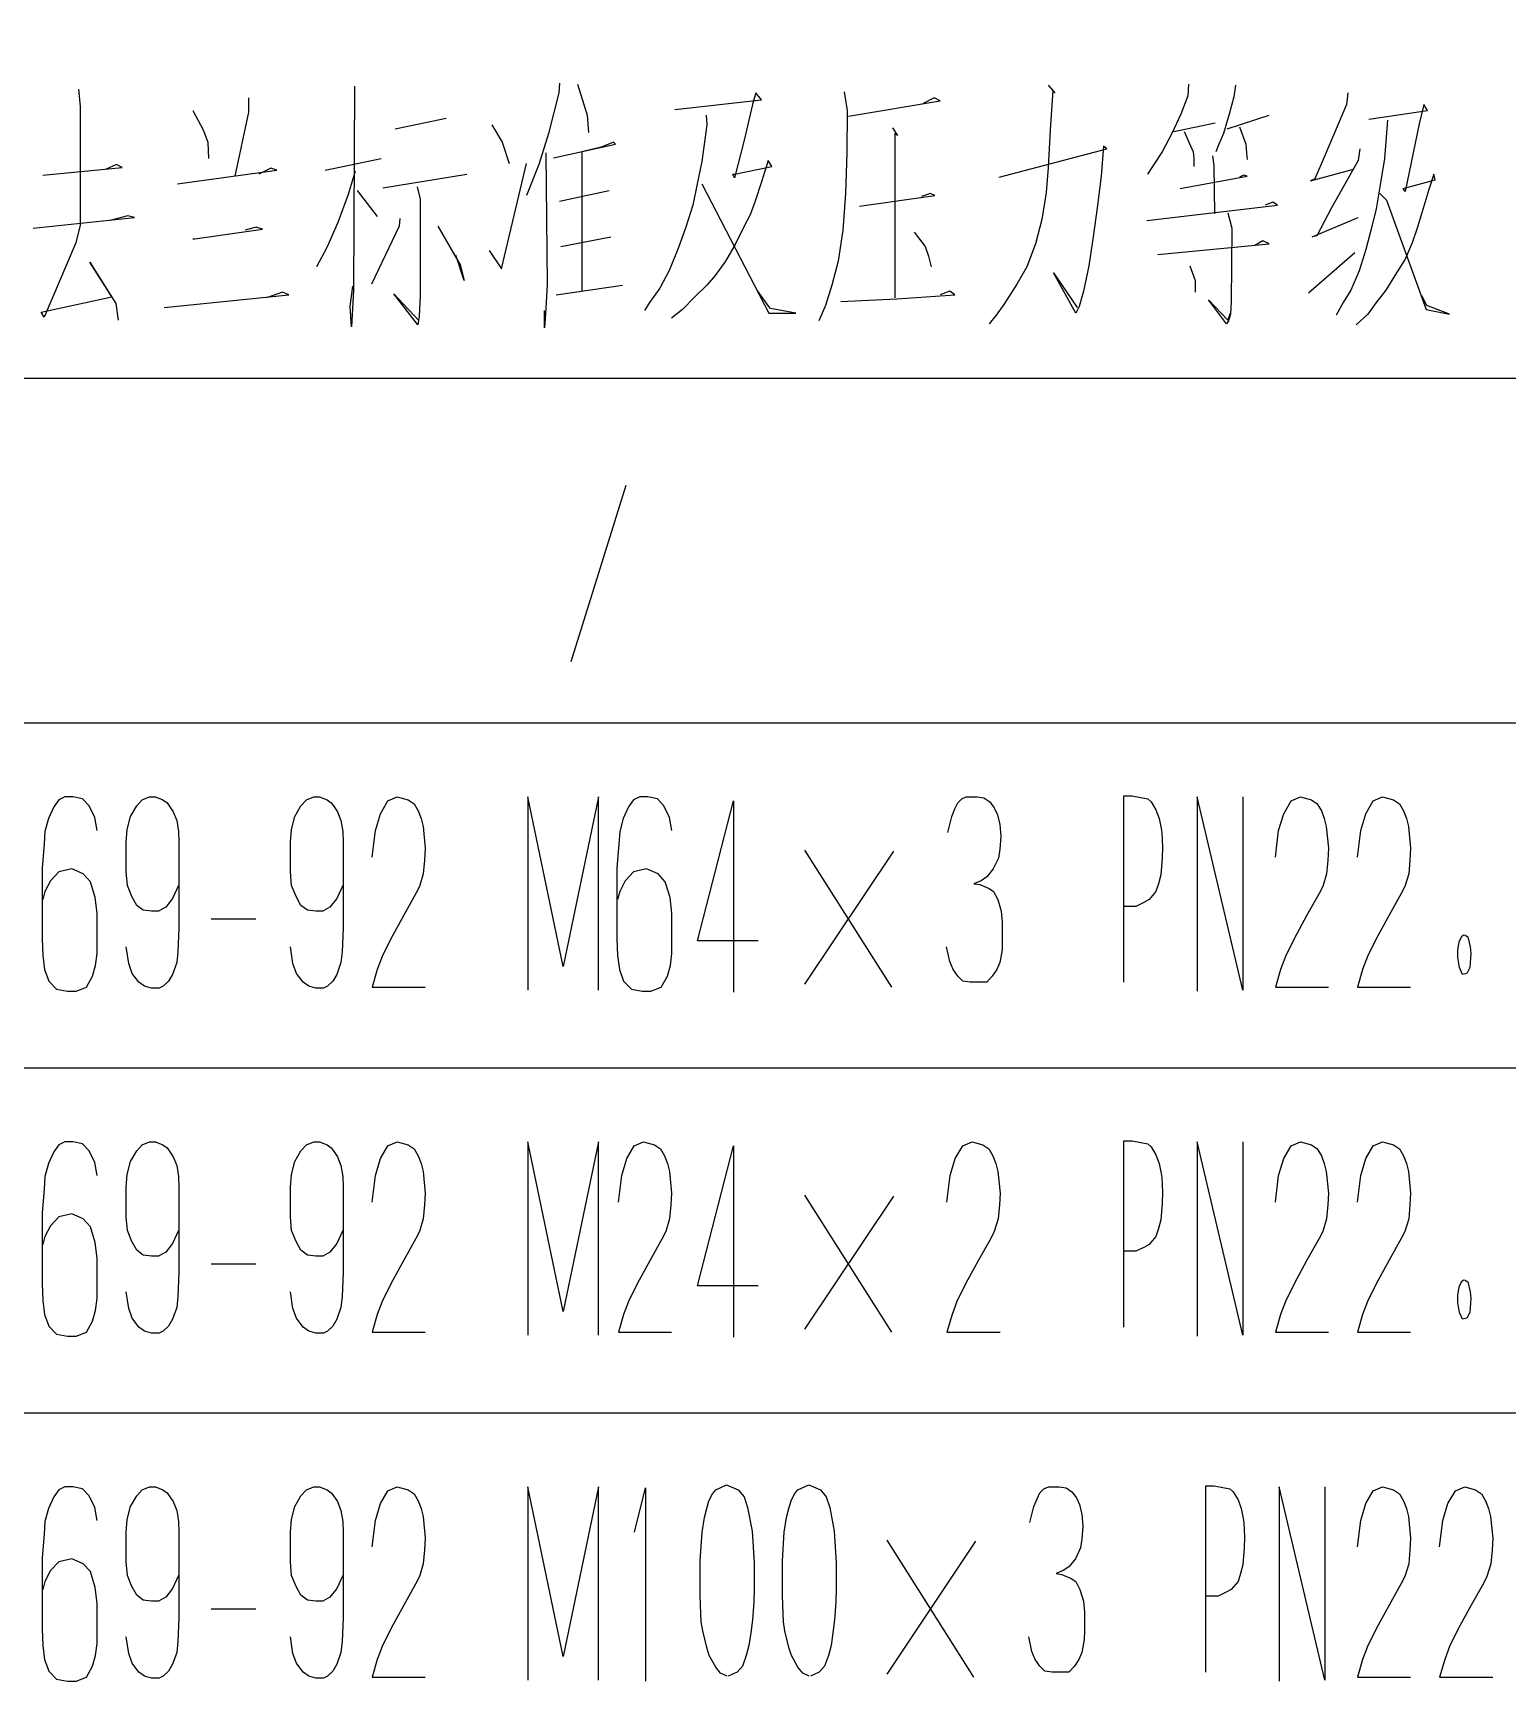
# Model space of a CAD drawing. Extents: x 0 to 8410, y 0 to 11890.
# Drawn here: x 7157.3 to 7456.5, y 7493.7 to 7828.1 of the extents above; entities that cross this region are included whole.
import ezdxf

# ---------------------------------------------------------------- set-up
doc = ezdxf.new("R2010")
doc.units = 0
doc.header["$MEASUREMENT"] = 0
doc.layers.add('6', color=7, linetype='Continuous')

msp = doc.modelspace()

# ---------------------------------------------------------------- linework, layer by layer
at = {"layer": '6'}
for p, q in [((7166.52, 7816.73), (7166.91, 7813.2)), ((7222.6, 7817.32), (7222.34, 7775.95)), ((7264.04, 7815.95), (7261.95, 7807.71)), ((7264.17, 7817.91), (7264.04, 7815.95)), ((7267.83, 7817.71), (7269.79, 7811.44)), ((7304.04, 7815.95), (7303.38, 7813.6)), ((7305.21, 7814.58), (7304.04, 7815.95)), ((7321.95, 7816.15), (7322.6, 7812.42)), ((7363.38, 7817.52), (7364.69, 7815.95)), ((7364.3, 7816.54), (7363.78, 7808.5)), ((7364.69, 7815.95), (7364.3, 7816.54)), ((7391.88, 7817.71), (7391.75, 7815.36)), ((7401.42, 7817.52), (7401.03, 7815.17)), ((7424.17, 7815.95), (7423.91, 7813.6)), ((7166.91, 7813.2), (7166.91, 7789.09)), ((7189.79, 7812.42), (7191.88, 7808.5)), ((7201.03, 7814.97), (7201.03, 7812.03)), ((7287.57, 7812.62), (7305.21, 7814.58)), ((7303.38, 7813.6), (7301.68, 7806.34)), ((7322.6, 7812.42), (7322.47, 7803.79)), ((7322.86, 7811.24), (7341.42, 7814.38)), ((7340.25, 7814.97), (7338.02, 7813.79)), ((7341.42, 7814.38), (7340.25, 7814.97)), ((7391.75, 7815.36), (7390.31, 7811.64)), ((7401.03, 7815.17), (7400.12, 7811.64)), ((7423.91, 7813.6), (7419.59, 7803.4)), ((7428.48, 7810.66), (7440.38, 7812.42)), ((7439.59, 7813.6), (7438.68, 7809.68)), ((7440.38, 7812.42), (7439.59, 7813.6)), ((7201.03, 7812.03), (7198.29, 7799.09)), ((7230.84, 7808.7), (7241.16, 7810.85)), ((7250.44, 7809.48), (7252.53, 7805.95)), ((7269.79, 7811.44), (7269.92, 7809.68)), ((7269.92, 7809.68), (7270.05, 7807.91)), ((7294.1, 7809.48), (7293.06, 7802.03)), ((7293.97, 7811.44), (7294.1, 7809.48)), ((7331.75, 7808.89), (7332.8, 7807.32)), ((7390.31, 7811.64), (7388.48, 7807.71)), ((7388.87, 7808.11), (7397.24, 7809.87)), ((7400.12, 7811.64), (7398.94, 7807.71)), ((7399.72, 7808.7), (7408.22, 7811.44)), ((7402.21, 7809.09), (7403.51, 7805.56)), ((7432.27, 7810.46), (7431.62, 7802.62)), ((7438.68, 7809.68), (7435.8, 7795.95)), ((7191.88, 7808.5), (7192.8, 7805.95)), ((7192.8, 7805.95), (7192.93, 7802.62)), ((7252.53, 7805.95), (7253.97, 7801.64)), ((7261.95, 7807.71), (7259.99, 7801.44)), ((7262.99, 7802.81), (7275.54, 7805.56)), ((7275.15, 7805.95), (7272.67, 7804.97)), ((7275.54, 7805.56), (7275.15, 7805.95)), ((7301.68, 7806.34), (7299.72, 7798.7)), ((7332.8, 7807.32), (7332.27, 7807.71)), ((7332.27, 7807.71), (7332.27, 7774.38)), ((7363.78, 7808.5), (7363.38, 7800.85)), ((7388.48, 7807.71), (7386.52, 7803.99)), ((7390.96, 7808.11), (7392.79, 7803.99)), ((7398.02, 7805.56), (7397.37, 7803.99)), ((7398.94, 7807.71), (7398.02, 7805.56)), ((7403.51, 7805.56), (7403.65, 7803.79)), ((7216.59, 7800.26), (7227.96, 7802.62)), ((7261.42, 7803.79), (7261.68, 7777.13)), ((7272.67, 7804.97), (7268.74, 7803.99)), ((7268.74, 7803.99), (7268.74, 7775.75)), ((7306.52, 7802.22), (7305.21, 7797.91)), ((7307.31, 7801.05), (7306.52, 7802.22)), ((7322.47, 7803.79), (7322.21, 7795.56)), ((7353.45, 7798.89), (7375.28, 7804.58)), ((7374.63, 7805.17), (7374.1, 7799.09)), ((7375.28, 7804.58), (7374.63, 7805.17)), ((7386.52, 7803.99), (7384.69, 7801.24)), ((7392.79, 7803.99), (7392.93, 7802.62)), ((7392.93, 7802.62), (7392.93, 7801.05)), ((7396.72, 7803.2), (7396.98, 7801.24)), ((7403.65, 7803.79), (7403.78, 7802.42)), ((7419.59, 7803.4), (7417.5, 7798.5)), ((7426.26, 7802.22), (7420.9, 7792.62)), ((7426.65, 7804.58), (7426.26, 7802.22)), ((7431.62, 7802.62), (7430.83, 7797.71)), ((7159.33, 7799.28), (7175.41, 7800.85)), ((7174.23, 7801.44), (7172.14, 7800.46)), ((7175.41, 7800.85), (7174.23, 7801.44)), ((7186.65, 7797.52), (7206.78, 7800.26)), ((7205.61, 7800.66), (7203.12, 7799.48)), ((7206.78, 7800.26), (7205.61, 7800.66)), ((7222.73, 7800.07), (7221.29, 7795.36)), ((7228.35, 7796.73), (7245.34, 7799.48)), ((7252.4, 7780.26), (7257.5, 7801.64)), ((7259.99, 7801.44), (7257.5, 7795.17)), ((7293.06, 7802.03), (7292.14, 7797.52)), ((7299.72, 7798.7), (7299.33, 7799.48)), ((7299.33, 7799.48), (7299.72, 7799.48)), ((7299.72, 7799.48), (7307.31, 7801.05)), ((7363.38, 7800.85), (7362.99, 7795.75)), ((7374.1, 7799.09), (7373.32, 7792.62)), ((7384.69, 7801.24), (7383.51, 7799.48)), ((7390.18, 7796.54), (7403.78, 7799.09)), ((7396.98, 7801.24), (7397.11, 7791.44)), ((7402.99, 7799.28), (7402.21, 7798.89)), ((7403.78, 7799.09), (7402.99, 7799.28)), ((7416.59, 7798.11), (7425.34, 7800.46)), ((7441.68, 7799.48), (7440.64, 7796.34)), ((7441.95, 7798.3), (7441.68, 7799.48)), ((7223.12, 7796.15), (7227.18, 7790.85)), ((7235.28, 7796.93), (7235.93, 7794.38)), ((7264.17, 7793.99), (7274.23, 7796.15)), ((7292.14, 7797.52), (7291.23, 7793.2)), ((7293.06, 7797.52), (7306.65, 7771.24)), ((7305.21, 7797.91), (7303.91, 7793.99)), ((7322.21, 7795.56), (7321.68, 7788.11)), ((7339.46, 7795.56), (7337.63, 7794.97)), ((7340.38, 7795.17), (7339.46, 7795.56)), ((7362.99, 7795.75), (7362.08, 7790.26)), ((7417.5, 7798.5), (7416.59, 7798.11)), ((7430.83, 7797.71), (7429.92, 7792.42)), ((7430.7, 7795.56), (7432.01, 7794.19)), ((7435.41, 7796.54), (7441.95, 7798.3)), ((7435.8, 7795.95), (7435.41, 7796.54)), ((7440.64, 7796.34), (7439.2, 7791.64)), ((7221.29, 7795.36), (7219.2, 7789.68)), ((7235.93, 7794.38), (7235.93, 7774.77)), ((7291.23, 7793.2), (7289.79, 7788.7)), ((7303.91, 7793.99), (7302.86, 7791.24)), ((7325.08, 7793.01), (7340.38, 7795.17)), ((7373.32, 7792.62), (7372.53, 7786.73)), ((7383.38, 7790.07), (7409.92, 7793.2)), ((7409, 7793.79), (7407.44, 7793.2)), ((7409.92, 7793.2), (7409, 7793.79)), ((7420.9, 7792.62), (7417.89, 7786.93)), ((7429.92, 7792.42), (7429.13, 7789.09)), ((7432.01, 7794.19), (7440.12, 7772.03)), ((7157.37, 7788.5), (7177.89, 7790.66)), ((7166.91, 7789.09), (7166, 7785.56)), ((7176.59, 7791.05), (7172.93, 7790.07)), ((7177.89, 7790.66), (7176.59, 7791.05)), ((7219.2, 7789.68), (7216.98, 7784.58)), ((7231.62, 7788.89), (7226, 7777.13)), ((7231.75, 7790.46), (7231.62, 7788.89)), ((7239.46, 7788.89), (7244.04, 7781.05)), ((7301.68, 7788.89), (7299.85, 7785.17)), ((7302.86, 7791.24), (7301.68, 7788.89)), ((7362.08, 7790.26), (7360.77, 7785.36)), ((7399.85, 7791.64), (7400.64, 7788.5)), ((7416.98, 7786.73), (7426.26, 7790.66)), ((7429.13, 7789.09), (7427.83, 7784.19)), ((7439.2, 7791.64), (7438.28, 7788.5)), ((7166, 7785.56), (7159.59, 7770.46)), ((7189.79, 7786.34), (7190.18, 7786.34)), ((7190.18, 7786.34), (7203.91, 7788.3)), ((7202.6, 7788.7), (7200.38, 7788.11)), ((7203.91, 7788.3), (7202.6, 7788.7)), ((7264.43, 7784.77), (7274.63, 7786.73)), ((7289.79, 7788.7), (7288.35, 7784.58)), ((7321.68, 7788.11), (7320.77, 7781.83)), ((7336.19, 7787.71), (7338.42, 7784.77)), ((7372.53, 7786.73), (7371.62, 7780.85)), ((7400.64, 7788.5), (7400.51, 7773.6)), ((7406.91, 7785.95), (7405.34, 7784.97)), ((7408.22, 7785.36), (7406.91, 7785.95)), ((7417.89, 7786.93), (7416.98, 7786.73)), ((7437.24, 7785.56), (7435.8, 7782.22)), ((7438.28, 7788.5), (7437.24, 7785.56)), ((7216.98, 7784.58), (7214.89, 7780.66)), ((7244.82, 7777.91), (7243.12, 7783.01)), ((7249.92, 7783.99), (7252.4, 7780.26)), ((7288.35, 7784.58), (7286.52, 7780.07)), ((7299.85, 7785.17), (7297.89, 7781.83)), ((7338.42, 7784.77), (7339.07, 7782.81)), ((7339.07, 7782.81), (7339.59, 7780.66)), ((7360.77, 7785.36), (7359.07, 7780.66)), ((7385.61, 7783.2), (7408.22, 7785.36)), ((7416.19, 7775.36), (7425.61, 7783.6)), ((7427.83, 7784.19), (7426.52, 7779.87)), ((7435.8, 7782.22), (7434.1, 7779.48)), ((7173.32, 7774.58), (7168.88, 7781.64)), ((7168.88, 7781.64), (7174.1, 7773.2)), ((7244.04, 7781.05), (7244.82, 7777.91)), ((7286.52, 7780.07), (7284.56, 7776.34)), ((7295.8, 7778.89), (7294.1, 7776.93)), ((7297.89, 7781.83), (7295.8, 7778.89)), ((7320.77, 7781.83), (7319.46, 7776.93)), ((7359.07, 7780.66), (7356.98, 7777.13)), ((7369, 7771.24), (7364.43, 7779.48)), ((7364.43, 7779.48), (7369.27, 7772.42)), ((7371.62, 7780.85), (7370.57, 7775.75)), ((7392.14, 7780.85), (7393.19, 7777.91)), ((7426.52, 7779.87), (7424.82, 7775.95)), ((7434.1, 7779.48), (7431.88, 7775.95)), ((7207.96, 7775.56), (7204.69, 7774.38)), ((7209.27, 7774.97), (7207.96, 7775.56)), ((7221.69, 7772.62), (7222.21, 7776.73)), ((7222.34, 7775.95), (7221.95, 7768.5)), ((7261.68, 7777.13), (7261.42, 7772.22)), ((7263.52, 7774.97), (7276.98, 7776.93)), ((7284.56, 7776.34), (7282.47, 7773.4)), ((7294.1, 7776.93), (7291.62, 7774.58)), ((7306.65, 7772.62), (7304.43, 7775.75)), ((7319.46, 7776.93), (7318.15, 7772.81)), ((7343.38, 7775.75), (7341.42, 7774.97)), ((7344.43, 7774.97), (7343.38, 7775.75)), ((7356.98, 7777.13), (7354.36, 7773.01)), ((7370.57, 7775.75), (7369.66, 7772.62)), ((7393.19, 7777.91), (7393.19, 7775.56)), ((7424.82, 7775.95), (7423.25, 7773.4)), ((7431.88, 7775.95), (7429.92, 7773.4)), ((7158.94, 7771.44), (7173.32, 7774.58)), ((7174.1, 7773.2), (7174.63, 7769.87)), ((7183.91, 7772.42), (7209.27, 7774.97)), ((7221.95, 7768.5), (7221.69, 7772.62)), ((7235.41, 7768.89), (7230.57, 7775.17)), ((7230.57, 7775.17), (7235.54, 7769.87)), ((7235.93, 7774.77), (7235.67, 7770.66)), ((7261.42, 7772.22), (7261.16, 7768.3)), ((7282.47, 7773.4), (7281.42, 7771.83)), ((7291.62, 7774.58), (7289.14, 7772.03)), ((7307.04, 7772.22), (7306.65, 7772.62)), ((7312.14, 7771.24), (7307.04, 7772.22)), ((7318.15, 7772.81), (7316.85, 7769.68)), ((7321.29, 7773.6), (7332.66, 7774.19)), ((7332.66, 7774.19), (7344.43, 7774.97)), ((7354.36, 7773.01), (7352.8, 7770.85)), ((7369.66, 7772.62), (7369, 7771.24)), ((7399.59, 7769.09), (7395.93, 7773.99)), ((7395.93, 7773.99), (7399.85, 7769.87)), ((7400.51, 7773.6), (7400.38, 7771.05)), ((7423.25, 7773.4), (7421.81, 7770.85)), ((7429.92, 7773.4), (7428.22, 7771.05)), ((7440.25, 7772.81), (7439.2, 7774.77)), ((7444.82, 7771.05), (7440.25, 7772.81)), ((7159.59, 7770.46), (7158.94, 7771.44)), ((7235.67, 7770.66), (7235.41, 7768.89)), ((7261.16, 7768.3), (7261.16, 7771.83)), ((7289.14, 7772.03), (7286.91, 7770.26)), ((7306.65, 7771.24), (7312.14, 7771.24)), ((7352.8, 7770.85), (7351.36, 7769.09)), ((7399.98, 7769.68), (7399.59, 7769.09)), ((7399.85, 7769.87), (7400.38, 7771.24)), ((7400.38, 7771.05), (7399.98, 7769.68)), ((7428.22, 7771.05), (7425.87, 7768.89)), ((7440.12, 7772.03), (7444.82, 7771.05)), ((6510, 7758.11), (8310, 7758.11)), ((7277.63, 7736.3), (7266.45, 7700.5)), ((6510, 7688.11), (8310, 7688.11)), ((7162.56, 7672.5), (7161.51, 7671.1)), ((7163.8, 7673.1), (7162.56, 7672.5)), ((7165.43, 7673.1), (7163.8, 7673.1)), ((7167.39, 7672.7), (7165.43, 7673.1)), ((7168.7, 7671.3), (7167.39, 7672.7)), ((7178.37, 7671.3), (7179.48, 7672.5)), ((7179.48, 7672.5), (7180.99, 7673.1)), ((7180.99, 7673.1), (7182.16, 7673.1)), ((7182.16, 7673.1), (7183.67, 7672.5)), ((7183.67, 7672.5), (7184.52, 7671.9)), ((7184.52, 7671.9), (7184.97, 7671.3)), ((7211.71, 7671.3), (7212.82, 7672.5)), ((7212.82, 7672.5), (7214.32, 7673.1)), ((7214.32, 7673.1), (7215.5, 7673.1)), ((7215.5, 7673.1), (7217, 7672.5)), ((7217, 7672.5), (7217.85, 7671.9)), ((7217.85, 7671.9), (7218.31, 7671.3)), ((7227.85, 7669.7), (7229.35, 7672.3)), ((7229.35, 7672.3), (7231.25, 7673.1)), ((7231.25, 7673.1), (7233.47, 7672.5)), ((7233.47, 7672.5), (7234.65, 7671.7)), ((7264.91, 7638.7), (7257.72, 7673.1)), ((7257.72, 7673.1), (7257.72, 7633.9)), ((7272.1, 7673.1), (7264.91, 7638.7)), ((7272.1, 7633.9), (7272.1, 7673.1)), ((7279.22, 7672.5), (7278.18, 7671.1)), ((7280.47, 7673.1), (7279.22, 7672.5)), ((7282.1, 7673.1), (7280.47, 7673.1)), ((7284.06, 7672.7), (7282.1, 7673.1)), ((7285.37, 7671.3), (7284.06, 7672.7)), ((7292.17, 7643.9), (7299.49, 7672.3)), ((7299.49, 7672.3), (7299.49, 7633.5)), ((7344.45, 7670.7), (7345.04, 7671.9)), ((7345.04, 7671.9), (7345.83, 7672.7)), ((7345.83, 7672.7), (7346.74, 7673.1)), ((7346.74, 7673.1), (7348.96, 7673.1)), ((7348.96, 7673.1), (7350.34, 7672.9)), ((7350.34, 7672.9), (7351.51, 7672.1)), ((7351.51, 7672.1), (7352.43, 7670.9)), ((7378.7, 7635.5), (7378.7, 7673.3)), ((7378.7, 7673.3), (7380.4, 7673.3)), ((7380.4, 7673.3), (7383.6, 7672.7)), ((7383.6, 7672.7), (7384.26, 7672.1)), ((7384.26, 7672.1), (7385.24, 7670.5)), ((7402.89, 7633.9), (7393.6, 7673.1)), ((7393.6, 7673.1), (7393.6, 7633.7)), ((7402.89, 7673.1), (7402.89, 7633.9)), ((7411.19, 7669.7), (7412.69, 7672.3)), ((7412.69, 7672.3), (7414.58, 7673.1)), ((7414.58, 7673.1), (7416.81, 7672.5)), ((7416.81, 7672.5), (7417.98, 7671.7)), ((7427.85, 7669.7), (7429.36, 7672.3)), ((7429.36, 7672.3), (7431.25, 7673.1)), ((7431.25, 7673.1), (7433.47, 7672.5)), ((7433.47, 7672.5), (7434.65, 7671.7)), ((7160.46, 7668.7), (7159.75, 7666.1)), ((7161.51, 7671.1), (7160.46, 7668.7)), ((7169.88, 7668.9), (7168.7, 7671.3)), ((7170.33, 7666.3), (7169.88, 7668.9)), ((7176.41, 7666.5), (7177.13, 7669.1)), ((7177.13, 7669.1), (7178.37, 7671.3)), ((7184.97, 7671.3), (7185.76, 7670.1)), ((7185.76, 7670.1), (7186.48, 7668.3)), ((7209.75, 7666.5), (7210.47, 7669.1)), ((7210.47, 7669.1), (7211.71, 7671.3)), ((7218.31, 7671.3), (7219.09, 7670.1)), ((7219.09, 7670.1), (7219.81, 7668.3)), ((7226.81, 7666.3), (7227.85, 7669.7)), ((7234.65, 7671.7), (7235.5, 7670.3)), ((7235.5, 7670.3), (7236.09, 7668.7)), ((7236.09, 7668.7), (7236.48, 7667.1)), ((7277.13, 7668.7), (7276.41, 7666.1)), ((7278.18, 7671.1), (7277.13, 7668.7)), ((7286.54, 7668.9), (7285.37, 7671.3)), ((7287, 7666.3), (7286.54, 7668.9)), ((7343.41, 7667.5), (7343.8, 7669.1)), ((7343.8, 7669.1), (7344.45, 7670.7)), ((7352.43, 7670.9), (7353.08, 7669.5)), ((7353.08, 7669.5), (7353.54, 7667.5)), ((7385.24, 7670.5), (7385.89, 7668.7)), ((7385.89, 7668.7), (7386.28, 7666.7)), ((7410.14, 7666.3), (7411.19, 7669.7)), ((7417.98, 7671.7), (7418.83, 7670.3)), ((7418.83, 7670.3), (7419.42, 7668.7)), ((7419.42, 7668.7), (7419.81, 7667.1)), ((7426.81, 7666.3), (7427.85, 7669.7)), ((7434.65, 7671.7), (7435.5, 7670.3)), ((7435.5, 7670.3), (7436.09, 7668.7)), ((7436.09, 7668.7), (7436.48, 7667.1)), ((7159.75, 7666.1), (7159.55, 7663.5)), ((7176.22, 7663.9), (7176.41, 7666.5)), ((7186.48, 7668.3), (7186.87, 7666.1)), ((7186.87, 7666.1), (7186.94, 7663.9)), ((7209.55, 7663.9), (7209.75, 7666.5)), ((7219.81, 7668.3), (7220.2, 7666.1)), ((7220.2, 7666.1), (7220.27, 7663.9)), ((7226.15, 7660.9), (7226.81, 7666.3)), ((7236.48, 7667.1), (7236.94, 7662.7)), ((7276.41, 7666.1), (7276.22, 7663.5)), ((7343.02, 7665.9), (7343.41, 7667.5)), ((7353.54, 7667.5), (7353.73, 7665.1)), ((7353.73, 7665.1), (7353.54, 7662.5)), ((7386.28, 7666.7), (7386.41, 7665.9)), ((7386.41, 7665.9), (7386.55, 7662.9)), ((7409.49, 7660.9), (7410.14, 7666.3)), ((7419.81, 7667.1), (7420.27, 7662.7)), ((7426.15, 7660.9), (7426.81, 7666.3)), ((7436.48, 7667.1), (7436.94, 7662.7)), ((7159.55, 7663.5), (7159.16, 7658.7)), ((7176.22, 7661.1), (7176.22, 7663.9)), ((7186.94, 7663.9), (7186.94, 7654.7)), ((7209.55, 7661.1), (7209.55, 7663.9)), ((7220.27, 7663.9), (7220.27, 7654.7)), ((7236.94, 7662.7), (7236.81, 7660.3)), ((7276.22, 7663.5), (7275.83, 7658.7)), ((7331.64, 7634.5), (7314, 7662.3)), ((7314, 7635.1), (7332.03, 7662.1)), ((7353.54, 7662.5), (7353.28, 7660.7)), ((7386.55, 7662.9), (7386.48, 7660.7)), ((7420.27, 7662.7), (7420.14, 7660.3)), ((7436.94, 7662.7), (7436.81, 7660.3)), ((7159.16, 7658.7), (7159.16, 7644.3)), ((7165.17, 7658.5), (7162.56, 7657.9)), ((7167.52, 7657.5), (7165.17, 7658.5)), ((7176.22, 7657.9), (7176.22, 7661.1)), ((7209.55, 7657.9), (7209.55, 7661.1)), ((7236.81, 7660.3), (7236.54, 7657.5)), ((7275.83, 7658.7), (7275.83, 7644.3)), ((7281.84, 7658.5), (7279.22, 7657.9)), ((7284.19, 7657.5), (7281.84, 7658.5)), ((7352.23, 7658.5), (7350.92, 7656.9)), ((7353.28, 7660.7), (7352.23, 7658.5)), ((7386.48, 7660.7), (7386.22, 7657.3)), ((7420.14, 7660.3), (7419.88, 7657.5)), ((7436.81, 7660.3), (7436.55, 7657.5)), ((7160.86, 7656.1), (7159.75, 7653.9)), ((7162.56, 7657.9), (7160.86, 7656.1)), ((7168.96, 7655.9), (7167.52, 7657.5)), ((7169.94, 7652.7), (7168.96, 7655.9)), ((7176.48, 7655.1), (7176.22, 7657.9)), ((7177.39, 7652.9), (7176.48, 7655.1)), ((7186.87, 7655.1), (7185.63, 7652.5)), ((7209.81, 7655.1), (7209.55, 7657.9)), ((7210.73, 7652.9), (7209.81, 7655.1)), ((7220.2, 7655.1), (7218.96, 7652.5)), ((7236.54, 7657.5), (7235.76, 7654.9)), ((7277.53, 7656.1), (7276.41, 7653.9)), ((7279.22, 7657.9), (7277.53, 7656.1)), ((7285.63, 7655.9), (7284.19, 7657.5)), ((7286.61, 7652.7), (7285.63, 7655.9)), ((7349.75, 7656.1), (7348.31, 7655.5)), ((7348.31, 7655.5), (7349.49, 7655.3)), ((7349.49, 7655.3), (7351.38, 7654.5)), ((7350.92, 7656.9), (7349.75, 7656.1)), ((7385.76, 7655.5), (7385.24, 7653.9)), ((7386.22, 7657.3), (7385.76, 7655.5)), ((7419.88, 7657.5), (7419.09, 7654.9)), ((7436.55, 7657.5), (7435.76, 7654.9)), ((7159.75, 7653.9), (7159.29, 7652.3)), ((7170.33, 7649.5), (7169.94, 7652.7)), ((7178.37, 7651.1), (7177.39, 7652.9)), ((7185.63, 7652.5), (7184.26, 7650.7)), ((7186.94, 7654.7), (7186.94, 7646.5)), ((7211.71, 7651.1), (7210.73, 7652.9)), ((7218.96, 7652.5), (7217.59, 7650.7)), ((7220.27, 7654.7), (7220.27, 7646.5)), ((7235.04, 7653.5), (7232.56, 7649.1)), ((7235.76, 7654.9), (7235.04, 7653.5)), ((7276.41, 7653.9), (7275.96, 7652.3)), ((7287, 7649.5), (7286.61, 7652.7)), ((7351.38, 7654.5), (7352.3, 7653.9)), ((7352.3, 7653.9), (7353.15, 7652.3)), ((7353.15, 7652.3), (7353.86, 7649.9)), ((7382.82, 7651.7), (7381.19, 7650.9)), ((7383.87, 7652.3), (7382.82, 7651.7)), ((7385.24, 7653.9), (7383.87, 7652.3)), ((7418.38, 7653.5), (7415.89, 7649.1)), ((7419.09, 7654.9), (7418.38, 7653.5)), ((7435.04, 7653.5), (7432.56, 7649.1)), ((7435.76, 7654.9), (7435.04, 7653.5)), ((7170.33, 7644.1), (7170.33, 7649.5)), ((7179.68, 7650.1), (7178.37, 7651.1)), ((7181.38, 7649.9), (7179.68, 7650.1)), ((7182.82, 7649.9), (7181.38, 7649.9)), ((7184.26, 7650.7), (7182.82, 7649.9)), ((7202.56, 7648.3), (7193.47, 7648.3)), ((7213.01, 7650.1), (7211.71, 7651.1)), ((7214.71, 7649.9), (7213.01, 7650.1)), ((7216.15, 7649.9), (7214.71, 7649.9)), ((7217.59, 7650.7), (7216.15, 7649.9)), ((7232.56, 7649.1), (7229.94, 7644.3)), ((7287, 7644.1), (7287, 7649.5)), ((7353.86, 7649.9), (7354.06, 7647.7)), ((7381.19, 7650.9), (7378.7, 7650.9)), ((7415.89, 7649.1), (7413.28, 7644.3)), ((7432.56, 7649.1), (7429.94, 7644.3)), ((7186.94, 7646.5), (7186.74, 7641.7)), ((7220.27, 7646.5), (7220.07, 7641.7)), ((7354.06, 7647.7), (7354.06, 7643.9)), ((7447.4, 7644.9), (7447.72, 7645.1)), ((7447.85, 7645.1), (7448.57, 7644.7)), ((7159.16, 7644.3), (7159.29, 7640.9)), ((7170.33, 7641.3), (7170.33, 7644.1)), ((7176.74, 7639.3), (7176.22, 7642.7)), ((7186.74, 7641.7), (7186.48, 7639.5)), ((7210.07, 7639.3), (7209.55, 7642.7)), ((7220.07, 7641.7), (7219.81, 7639.5)), ((7229.94, 7644.3), (7228.18, 7640.7)), ((7275.83, 7644.3), (7275.96, 7640.9)), ((7287, 7641.3), (7287, 7644.1)), ((7304.52, 7643.9), (7292.17, 7643.9)), ((7343.41, 7639.7), (7342.75, 7642.7)), ((7354, 7642.1), (7353.54, 7639.5)), ((7354.06, 7643.9), (7354, 7642.1)), ((7413.28, 7644.3), (7411.51, 7640.7)), ((7429.94, 7644.3), (7428.18, 7640.7)), ((7446.55, 7641.9), (7446.68, 7642.9)), ((7446.55, 7640.5), (7446.55, 7641.9)), ((7446.68, 7642.9), (7446.87, 7643.9)), ((7446.87, 7643.9), (7447.4, 7644.9)), ((7448.57, 7644.7), (7449.03, 7642.7)), ((7449.03, 7642.7), (7449.16, 7641.3)), ((7159.29, 7640.9), (7159.68, 7638.1)), ((7169.42, 7636.7), (7170.01, 7638.9)), ((7170.01, 7638.9), (7170.33, 7641.3)), ((7177.46, 7637.3), (7176.74, 7639.3)), ((7186.48, 7639.5), (7185.63, 7637.1)), ((7210.79, 7637.3), (7210.07, 7639.3)), ((7219.81, 7639.5), (7218.96, 7637.1)), ((7228.18, 7640.7), (7227.2, 7638.1)), ((7275.96, 7640.9), (7276.35, 7638.1)), ((7286.09, 7636.7), (7286.68, 7638.9)), ((7286.68, 7638.9), (7287, 7641.3)), ((7344.06, 7638.1), (7343.41, 7639.7)), ((7353.54, 7639.5), (7352.95, 7638.1)), ((7411.51, 7640.7), (7410.53, 7638.1)), ((7428.18, 7640.7), (7427.2, 7638.1)), ((7446.87, 7638.5), (7446.55, 7640.5)), ((7447.46, 7637.1), (7446.87, 7638.5)), ((7448.96, 7638.5), (7448.38, 7637.3)), ((7449.16, 7641.3), (7448.96, 7638.5)), ((7159.68, 7638.1), (7160.53, 7635.7)), ((7160.53, 7635.7), (7162.1, 7634.1)), ((7168.18, 7634.5), (7169.42, 7636.7)), ((7178.83, 7635.5), (7177.46, 7637.3)), ((7179.94, 7634.7), (7178.83, 7635.5)), ((7184.84, 7635.7), (7183.73, 7634.7)), ((7185.63, 7637.1), (7184.84, 7635.7)), ((7212.16, 7635.5), (7210.79, 7637.3)), ((7213.28, 7634.7), (7212.16, 7635.5)), ((7218.18, 7635.7), (7217.07, 7634.7)), ((7218.96, 7637.1), (7218.18, 7635.7)), ((7227.2, 7638.1), (7226.15, 7634.5)), ((7276.35, 7638.1), (7277.2, 7635.7)), ((7277.2, 7635.7), (7278.77, 7634.1)), ((7284.84, 7634.5), (7286.09, 7636.7)), ((7345.04, 7636.7), (7344.06, 7638.1)), ((7346.02, 7635.7), (7345.04, 7636.7)), ((7347.53, 7635.5), (7346.02, 7635.7)), ((7350.92, 7635.5), (7347.53, 7635.5)), ((7352.03, 7636.7), (7350.92, 7635.5)), ((7352.95, 7638.1), (7352.03, 7636.7)), ((7410.53, 7638.1), (7409.49, 7634.5)), ((7427.2, 7638.1), (7426.15, 7634.5)), ((7448.38, 7637.3), (7447.46, 7637.1)), ((7162.1, 7634.1), (7164.32, 7633.7)), ((7164.32, 7633.7), (7166.09, 7633.7)), ((7166.09, 7633.7), (7168.18, 7634.5)), ((7181.38, 7634.3), (7179.94, 7634.7)), ((7182.95, 7634.3), (7181.38, 7634.3)), ((7183.73, 7634.7), (7182.95, 7634.3)), ((7214.71, 7634.3), (7213.28, 7634.7)), ((7216.28, 7634.3), (7214.71, 7634.3)), ((7217.07, 7634.7), (7216.28, 7634.3)), ((7226.15, 7634.5), (7236.94, 7634.5)), ((7278.77, 7634.1), (7280.99, 7633.7)), ((7280.99, 7633.7), (7282.75, 7633.7)), ((7282.75, 7633.7), (7284.84, 7634.5)), ((7409.49, 7634.5), (7420.27, 7634.5)), ((7426.15, 7634.5), (7436.94, 7634.5)), ((6510, 7618.11), (8310, 7618.11)), ((7162.56, 7602.5), (7161.51, 7601.1)), ((7163.8, 7603.1), (7162.56, 7602.5)), ((7165.43, 7603.1), (7163.8, 7603.1)), ((7167.39, 7602.7), (7165.43, 7603.1)), ((7168.7, 7601.3), (7167.39, 7602.7)), ((7178.37, 7601.3), (7179.48, 7602.5)), ((7179.48, 7602.5), (7180.99, 7603.1)), ((7180.99, 7603.1), (7182.16, 7603.1)), ((7182.16, 7603.1), (7183.67, 7602.5)), ((7183.67, 7602.5), (7184.52, 7601.9)), ((7184.52, 7601.9), (7184.97, 7601.3)), ((7211.71, 7601.3), (7212.82, 7602.5)), ((7212.82, 7602.5), (7214.32, 7603.1)), ((7214.32, 7603.1), (7215.5, 7603.1)), ((7215.5, 7603.1), (7217, 7602.5)), ((7217, 7602.5), (7217.85, 7601.9)), ((7217.85, 7601.9), (7218.31, 7601.3)), ((7227.85, 7599.7), (7229.35, 7602.3)), ((7229.35, 7602.3), (7231.25, 7603.1)), ((7231.25, 7603.1), (7233.47, 7602.5)), ((7233.47, 7602.5), (7234.65, 7601.7)), ((7234.65, 7601.7), (7235.5, 7600.3)), ((7264.91, 7568.7), (7257.72, 7603.1)), ((7257.72, 7603.1), (7257.72, 7563.9)), ((7272.1, 7603.1), (7264.91, 7568.7)), ((7272.1, 7563.9), (7272.1, 7603.1)), ((7277.85, 7599.7), (7279.35, 7602.3)), ((7279.35, 7602.3), (7281.25, 7603.1)), ((7281.25, 7603.1), (7283.47, 7602.5)), ((7283.47, 7602.5), (7284.65, 7601.7)), ((7284.65, 7601.7), (7285.5, 7600.3)), ((7292.17, 7573.9), (7299.49, 7602.3)), ((7299.49, 7602.3), (7299.49, 7563.5)), ((7344.52, 7599.7), (7346.02, 7602.3)), ((7346.02, 7602.3), (7347.92, 7603.1)), ((7347.92, 7603.1), (7350.14, 7602.5)), ((7350.14, 7602.5), (7351.32, 7601.7)), ((7351.32, 7601.7), (7352.17, 7600.3)), ((7378.7, 7565.5), (7378.7, 7603.3)), ((7378.7, 7603.3), (7380.4, 7603.3)), ((7380.4, 7603.3), (7383.6, 7602.7)), ((7383.6, 7602.7), (7384.26, 7602.1)), ((7384.26, 7602.1), (7385.24, 7600.5)), ((7402.89, 7563.9), (7393.6, 7603.1)), ((7393.6, 7603.1), (7393.6, 7563.7)), ((7402.89, 7603.1), (7402.89, 7563.9)), ((7411.19, 7599.7), (7412.69, 7602.3)), ((7412.69, 7602.3), (7414.58, 7603.1)), ((7414.58, 7603.1), (7416.81, 7602.5)), ((7416.81, 7602.5), (7417.98, 7601.7)), ((7417.98, 7601.7), (7418.83, 7600.3)), ((7427.85, 7599.7), (7429.36, 7602.3)), ((7429.36, 7602.3), (7431.25, 7603.1)), ((7431.25, 7603.1), (7433.47, 7602.5)), ((7433.47, 7602.5), (7434.65, 7601.7)), ((7434.65, 7601.7), (7435.5, 7600.3)), ((7160.46, 7598.7), (7159.75, 7596.1)), ((7161.51, 7601.1), (7160.46, 7598.7)), ((7169.88, 7598.9), (7168.7, 7601.3)), ((7170.33, 7596.3), (7169.88, 7598.9)), ((7176.41, 7596.5), (7177.13, 7599.1)), ((7177.13, 7599.1), (7178.37, 7601.3)), ((7184.97, 7601.3), (7185.76, 7600.1)), ((7185.76, 7600.1), (7186.48, 7598.3)), ((7186.48, 7598.3), (7186.87, 7596.1)), ((7209.75, 7596.5), (7210.47, 7599.1)), ((7210.47, 7599.1), (7211.71, 7601.3)), ((7218.31, 7601.3), (7219.09, 7600.1)), ((7219.09, 7600.1), (7219.81, 7598.3)), ((7219.81, 7598.3), (7220.2, 7596.1)), ((7226.81, 7596.3), (7227.85, 7599.7)), ((7235.5, 7600.3), (7236.09, 7598.7)), ((7236.09, 7598.7), (7236.48, 7597.1)), ((7276.81, 7596.3), (7277.85, 7599.7)), ((7285.5, 7600.3), (7286.09, 7598.7)), ((7286.09, 7598.7), (7286.48, 7597.1)), ((7343.47, 7596.3), (7344.52, 7599.7)), ((7352.17, 7600.3), (7352.75, 7598.7)), ((7352.75, 7598.7), (7353.15, 7597.1)), ((7385.24, 7600.5), (7385.89, 7598.7)), ((7385.89, 7598.7), (7386.28, 7596.7)), ((7410.14, 7596.3), (7411.19, 7599.7)), ((7418.83, 7600.3), (7419.42, 7598.7)), ((7419.42, 7598.7), (7419.81, 7597.1)), ((7426.81, 7596.3), (7427.85, 7599.7)), ((7435.5, 7600.3), (7436.09, 7598.7)), ((7436.09, 7598.7), (7436.48, 7597.1)), ((7159.75, 7596.1), (7159.55, 7593.5)), ((7176.22, 7593.9), (7176.41, 7596.5)), ((7186.87, 7596.1), (7186.94, 7593.9)), ((7209.55, 7593.9), (7209.75, 7596.5)), ((7220.2, 7596.1), (7220.27, 7593.9)), ((7226.15, 7590.9), (7226.81, 7596.3)), ((7236.48, 7597.1), (7236.94, 7592.7)), ((7276.15, 7590.9), (7276.81, 7596.3)), ((7286.48, 7597.1), (7286.94, 7592.7)), ((7342.82, 7590.9), (7343.47, 7596.3)), ((7353.15, 7597.1), (7353.6, 7592.7)), ((7386.28, 7596.7), (7386.41, 7595.9)), ((7386.41, 7595.9), (7386.55, 7592.9)), ((7409.49, 7590.9), (7410.14, 7596.3)), ((7419.81, 7597.1), (7420.27, 7592.7)), ((7426.15, 7590.9), (7426.81, 7596.3)), ((7436.48, 7597.1), (7436.94, 7592.7)), ((7159.55, 7593.5), (7159.16, 7588.7)), ((7176.22, 7591.1), (7176.22, 7593.9)), ((7186.94, 7593.9), (7186.94, 7584.7)), ((7209.55, 7591.1), (7209.55, 7593.9)), ((7220.27, 7593.9), (7220.27, 7584.7)), ((7236.94, 7592.7), (7236.81, 7590.3)), ((7286.94, 7592.7), (7286.81, 7590.3)), ((7331.64, 7564.5), (7314, 7592.3)), ((7314, 7565.1), (7332.03, 7592.1)), ((7353.6, 7592.7), (7353.47, 7590.3)), ((7386.55, 7592.9), (7386.48, 7590.7)), ((7420.27, 7592.7), (7420.14, 7590.3)), ((7436.94, 7592.7), (7436.81, 7590.3)), ((7159.16, 7588.7), (7159.16, 7574.3)), ((7165.17, 7588.5), (7162.56, 7587.9)), ((7167.52, 7587.5), (7165.17, 7588.5)), ((7176.22, 7587.9), (7176.22, 7591.1)), ((7209.55, 7587.9), (7209.55, 7591.1)), ((7236.81, 7590.3), (7236.54, 7587.5)), ((7286.81, 7590.3), (7286.54, 7587.5)), ((7353.47, 7590.3), (7353.21, 7587.5)), ((7386.48, 7590.7), (7386.22, 7587.3)), ((7420.14, 7590.3), (7419.88, 7587.5)), ((7436.81, 7590.3), (7436.55, 7587.5)), ((7160.86, 7586.1), (7159.75, 7583.9)), ((7162.56, 7587.9), (7160.86, 7586.1)), ((7168.96, 7585.9), (7167.52, 7587.5)), ((7169.94, 7582.7), (7168.96, 7585.9)), ((7176.48, 7585.1), (7176.22, 7587.9)), ((7177.39, 7582.9), (7176.48, 7585.1)), ((7186.87, 7585.1), (7185.63, 7582.5)), ((7209.81, 7585.1), (7209.55, 7587.9)), ((7210.73, 7582.9), (7209.81, 7585.1)), ((7220.2, 7585.1), (7218.96, 7582.5)), ((7235.76, 7584.9), (7235.04, 7583.5)), ((7236.54, 7587.5), (7235.76, 7584.9)), ((7285.76, 7584.9), (7285.04, 7583.5)), ((7286.54, 7587.5), (7285.76, 7584.9)), ((7352.43, 7584.9), (7351.71, 7583.5)), ((7353.21, 7587.5), (7352.43, 7584.9)), ((7385.76, 7585.5), (7385.24, 7583.9)), ((7386.22, 7587.3), (7385.76, 7585.5)), ((7419.09, 7584.9), (7418.38, 7583.5)), ((7419.88, 7587.5), (7419.09, 7584.9)), ((7435.76, 7584.9), (7435.04, 7583.5)), ((7436.55, 7587.5), (7435.76, 7584.9)), ((7159.75, 7583.9), (7159.29, 7582.3)), ((7170.33, 7579.5), (7169.94, 7582.7)), ((7178.37, 7581.1), (7177.39, 7582.9)), ((7185.63, 7582.5), (7184.26, 7580.7)), ((7186.94, 7584.7), (7186.94, 7576.5)), ((7211.71, 7581.1), (7210.73, 7582.9)), ((7218.96, 7582.5), (7217.59, 7580.7)), ((7220.27, 7584.7), (7220.27, 7576.5)), ((7235.04, 7583.5), (7232.56, 7579.1)), ((7285.04, 7583.5), (7282.56, 7579.1)), ((7351.71, 7583.5), (7349.22, 7579.1)), ((7382.82, 7581.7), (7381.19, 7580.9)), ((7383.87, 7582.3), (7382.82, 7581.7)), ((7385.24, 7583.9), (7383.87, 7582.3)), ((7418.38, 7583.5), (7415.89, 7579.1)), ((7435.04, 7583.5), (7432.56, 7579.1)), ((7170.33, 7574.1), (7170.33, 7579.5)), ((7179.68, 7580.1), (7178.37, 7581.1)), ((7181.38, 7579.9), (7179.68, 7580.1)), ((7182.82, 7579.9), (7181.38, 7579.9)), ((7184.26, 7580.7), (7182.82, 7579.9)), ((7202.56, 7578.3), (7193.47, 7578.3)), ((7213.01, 7580.1), (7211.71, 7581.1)), ((7214.71, 7579.9), (7213.01, 7580.1)), ((7216.15, 7579.9), (7214.71, 7579.9)), ((7217.59, 7580.7), (7216.15, 7579.9)), ((7232.56, 7579.1), (7229.94, 7574.3)), ((7282.56, 7579.1), (7279.94, 7574.3)), ((7349.22, 7579.1), (7346.61, 7574.3)), ((7381.19, 7580.9), (7378.7, 7580.9)), ((7415.89, 7579.1), (7413.28, 7574.3)), ((7432.56, 7579.1), (7429.94, 7574.3)), ((7186.94, 7576.5), (7186.74, 7571.7)), ((7220.27, 7576.5), (7220.07, 7571.7)), ((7446.87, 7573.9), (7447.4, 7574.9)), ((7447.4, 7574.9), (7447.72, 7575.1)), ((7447.85, 7575.1), (7448.57, 7574.7)), ((7159.16, 7574.3), (7159.29, 7570.9)), ((7170.33, 7571.3), (7170.33, 7574.1)), ((7176.74, 7569.3), (7176.22, 7572.7)), ((7186.74, 7571.7), (7186.48, 7569.5)), ((7210.07, 7569.3), (7209.55, 7572.7)), ((7220.07, 7571.7), (7219.81, 7569.5)), ((7229.94, 7574.3), (7228.18, 7570.7)), ((7279.94, 7574.3), (7278.18, 7570.7)), ((7304.52, 7573.9), (7292.17, 7573.9)), ((7346.61, 7574.3), (7344.85, 7570.7)), ((7413.28, 7574.3), (7411.51, 7570.7)), ((7429.94, 7574.3), (7428.18, 7570.7)), ((7446.55, 7571.9), (7446.68, 7572.9)), ((7446.55, 7570.5), (7446.55, 7571.9)), ((7446.68, 7572.9), (7446.87, 7573.9)), ((7448.57, 7574.7), (7449.03, 7572.7)), ((7449.03, 7572.7), (7449.16, 7571.3)), ((7159.29, 7570.9), (7159.68, 7568.1)), ((7159.68, 7568.1), (7160.53, 7565.7)), ((7169.42, 7566.7), (7170.01, 7568.9)), ((7170.01, 7568.9), (7170.33, 7571.3)), ((7177.46, 7567.3), (7176.74, 7569.3)), ((7186.48, 7569.5), (7185.63, 7567.1)), ((7210.79, 7567.3), (7210.07, 7569.3)), ((7219.81, 7569.5), (7218.96, 7567.1)), ((7227.2, 7568.1), (7226.15, 7564.5)), ((7228.18, 7570.7), (7227.2, 7568.1)), ((7277.2, 7568.1), (7276.15, 7564.5)), ((7278.18, 7570.7), (7277.2, 7568.1)), ((7343.86, 7568.1), (7342.82, 7564.5)), ((7344.85, 7570.7), (7343.86, 7568.1)), ((7410.53, 7568.1), (7409.49, 7564.5)), ((7411.51, 7570.7), (7410.53, 7568.1)), ((7427.2, 7568.1), (7426.15, 7564.5)), ((7428.18, 7570.7), (7427.2, 7568.1)), ((7446.87, 7568.5), (7446.55, 7570.5)), ((7447.46, 7567.1), (7446.87, 7568.5)), ((7448.96, 7568.5), (7448.38, 7567.3)), ((7449.16, 7571.3), (7448.96, 7568.5)), ((7160.53, 7565.7), (7162.1, 7564.1)), ((7168.18, 7564.5), (7169.42, 7566.7)), ((7178.83, 7565.5), (7177.46, 7567.3)), ((7179.94, 7564.7), (7178.83, 7565.5)), ((7181.38, 7564.3), (7179.94, 7564.7)), ((7183.73, 7564.7), (7182.95, 7564.3)), ((7184.84, 7565.7), (7183.73, 7564.7)), ((7185.63, 7567.1), (7184.84, 7565.7)), ((7212.16, 7565.5), (7210.79, 7567.3)), ((7213.28, 7564.7), (7212.16, 7565.5)), ((7214.71, 7564.3), (7213.28, 7564.7)), ((7217.07, 7564.7), (7216.28, 7564.3)), ((7218.18, 7565.7), (7217.07, 7564.7)), ((7218.96, 7567.1), (7218.18, 7565.7)), ((7448.38, 7567.3), (7447.46, 7567.1)), ((7162.1, 7564.1), (7164.32, 7563.7)), ((7164.32, 7563.7), (7166.09, 7563.7)), ((7166.09, 7563.7), (7168.18, 7564.5)), ((7182.95, 7564.3), (7181.38, 7564.3)), ((7216.28, 7564.3), (7214.71, 7564.3)), ((7226.15, 7564.5), (7236.94, 7564.5)), ((7276.15, 7564.5), (7286.94, 7564.5)), ((7342.82, 7564.5), (7353.6, 7564.5)), ((7409.49, 7564.5), (7420.27, 7564.5)), ((7426.15, 7564.5), (7436.94, 7564.5)), ((6510, 7548.11), (8310, 7548.11)), ((7162.56, 7532.5), (7161.51, 7531.1)), ((7163.8, 7533.1), (7162.56, 7532.5)), ((7165.43, 7533.1), (7163.8, 7533.1)), ((7167.39, 7532.7), (7165.43, 7533.1)), ((7168.7, 7531.3), (7167.39, 7532.7)), ((7169.88, 7528.9), (7168.7, 7531.3)), ((7177.13, 7529.1), (7178.37, 7531.3)), ((7178.37, 7531.3), (7179.48, 7532.5)), ((7179.48, 7532.5), (7180.99, 7533.1)), ((7180.99, 7533.1), (7182.16, 7533.1)), ((7182.16, 7533.1), (7183.67, 7532.5)), ((7183.67, 7532.5), (7184.52, 7531.9)), ((7184.52, 7531.9), (7184.97, 7531.3)), ((7184.97, 7531.3), (7185.76, 7530.1)), ((7210.47, 7529.1), (7211.71, 7531.3)), ((7211.71, 7531.3), (7212.82, 7532.5)), ((7212.82, 7532.5), (7214.32, 7533.1)), ((7214.32, 7533.1), (7215.5, 7533.1)), ((7215.5, 7533.1), (7217, 7532.5)), ((7217, 7532.5), (7217.85, 7531.9)), ((7217.85, 7531.9), (7218.31, 7531.3)), ((7218.31, 7531.3), (7219.09, 7530.1)), ((7227.85, 7529.7), (7229.35, 7532.3)), ((7229.35, 7532.3), (7231.25, 7533.1)), ((7231.25, 7533.1), (7233.47, 7532.5)), ((7233.47, 7532.5), (7234.65, 7531.7)), ((7234.65, 7531.7), (7235.5, 7530.3)), ((7264.91, 7498.7), (7257.72, 7533.1)), ((7257.72, 7533.1), (7257.72, 7493.9)), ((7272.1, 7533.1), (7264.91, 7498.7)), ((7272.1, 7493.9), (7272.1, 7533.1)), ((7279.42, 7523.9), (7281.64, 7532.9)), ((7281.64, 7532.9), (7281.64, 7493.7)), ((7294.52, 7530.3), (7295.24, 7531.7)), ((7295.24, 7531.7), (7295.89, 7532.5)), ((7295.89, 7532.5), (7298.11, 7533.5)), ((7298.11, 7533.5), (7300.47, 7532.5)), ((7300.47, 7532.5), (7301.64, 7531.1)), ((7311.19, 7530.3), (7311.9, 7531.7)), ((7311.9, 7531.7), (7312.56, 7532.5)), ((7312.56, 7532.5), (7314.78, 7533.5)), ((7314.78, 7533.5), (7317.13, 7532.5)), ((7317.13, 7532.5), (7318.31, 7531.1)), ((7361.12, 7530.7), (7361.71, 7531.9)), ((7361.71, 7531.9), (7362.49, 7532.7)), ((7362.49, 7532.7), (7363.41, 7533.1)), ((7363.41, 7533.1), (7365.63, 7533.1)), ((7365.63, 7533.1), (7367, 7532.9)), ((7367, 7532.9), (7368.18, 7532.1)), ((7368.18, 7532.1), (7369.09, 7530.9)), ((7395.37, 7495.5), (7395.37, 7533.3)), ((7395.37, 7533.3), (7397.07, 7533.3)), ((7397.07, 7533.3), (7400.27, 7532.7)), ((7400.27, 7532.7), (7400.92, 7532.1)), ((7400.92, 7532.1), (7401.9, 7530.5)), ((7419.55, 7493.9), (7410.27, 7533.1)), ((7410.27, 7533.1), (7410.27, 7493.7)), ((7419.55, 7533.1), (7419.55, 7493.9)), ((7427.85, 7529.7), (7429.36, 7532.3)), ((7429.36, 7532.3), (7431.25, 7533.1)), ((7431.25, 7533.1), (7433.47, 7532.5)), ((7433.47, 7532.5), (7434.65, 7531.7)), ((7434.65, 7531.7), (7435.5, 7530.3)), ((7444.52, 7529.7), (7446.02, 7532.3)), ((7446.02, 7532.3), (7447.92, 7533.1)), ((7447.92, 7533.1), (7450.14, 7532.5)), ((7450.14, 7532.5), (7451.32, 7531.7)), ((7451.32, 7531.7), (7452.17, 7530.3)), ((7160.46, 7528.7), (7159.75, 7526.1)), ((7161.51, 7531.1), (7160.46, 7528.7)), ((7170.33, 7526.3), (7169.88, 7528.9)), ((7176.41, 7526.5), (7177.13, 7529.1)), ((7185.76, 7530.1), (7186.48, 7528.3)), ((7186.48, 7528.3), (7186.87, 7526.1)), ((7209.75, 7526.5), (7210.47, 7529.1)), ((7219.09, 7530.1), (7219.81, 7528.3)), ((7219.81, 7528.3), (7220.2, 7526.1)), ((7226.81, 7526.3), (7227.85, 7529.7)), ((7235.5, 7530.3), (7236.09, 7528.7)), ((7236.09, 7528.7), (7236.48, 7527.1)), ((7293.6, 7526.9), (7294.06, 7528.7)), ((7294.06, 7528.7), (7294.52, 7530.3)), ((7301.64, 7531.1), (7302.36, 7528.9)), ((7302.36, 7528.9), (7303.28, 7524.1)), ((7310.27, 7526.9), (7310.73, 7528.7)), ((7310.73, 7528.7), (7311.19, 7530.3)), ((7318.31, 7531.1), (7319.03, 7528.9)), ((7319.03, 7528.9), (7319.94, 7524.1)), ((7360.07, 7527.5), (7360.47, 7529.1)), ((7360.47, 7529.1), (7361.12, 7530.7)), ((7369.09, 7530.9), (7369.75, 7529.5)), ((7369.75, 7529.5), (7370.21, 7527.5)), ((7401.9, 7530.5), (7402.56, 7528.7)), ((7402.56, 7528.7), (7402.95, 7526.7)), ((7426.81, 7526.3), (7427.85, 7529.7)), ((7435.5, 7530.3), (7436.09, 7528.7)), ((7436.09, 7528.7), (7436.48, 7527.1)), ((7443.47, 7526.3), (7444.52, 7529.7)), ((7452.17, 7530.3), (7452.76, 7528.7)), ((7452.76, 7528.7), (7453.15, 7527.1)), ((7159.75, 7526.1), (7159.55, 7523.5)), ((7176.22, 7523.9), (7176.41, 7526.5)), ((7186.87, 7526.1), (7186.94, 7523.9)), ((7209.55, 7523.9), (7209.75, 7526.5)), ((7220.2, 7526.1), (7220.27, 7523.9)), ((7226.15, 7520.9), (7226.81, 7526.3)), ((7236.48, 7527.1), (7236.94, 7522.7)), ((7293.15, 7523.9), (7293.6, 7526.9)), ((7309.81, 7523.9), (7310.27, 7526.9)), ((7359.68, 7525.9), (7360.07, 7527.5)), ((7370.21, 7527.5), (7370.4, 7525.1)), ((7370.4, 7525.1), (7370.21, 7522.5)), ((7402.95, 7526.7), (7403.08, 7525.9)), ((7403.08, 7525.9), (7403.21, 7522.9)), ((7426.15, 7520.9), (7426.81, 7526.3)), ((7436.48, 7527.1), (7436.94, 7522.7)), ((7442.82, 7520.9), (7443.47, 7526.3)), ((7453.15, 7527.1), (7453.6, 7522.7)), ((7159.55, 7523.5), (7159.16, 7518.7)), ((7176.22, 7521.1), (7176.22, 7523.9)), ((7186.94, 7523.9), (7186.94, 7514.7)), ((7209.55, 7521.1), (7209.55, 7523.9)), ((7220.27, 7523.9), (7220.27, 7514.7)), ((7236.94, 7522.7), (7236.81, 7520.3)), ((7292.75, 7518.1), (7293.15, 7523.9)), ((7303.28, 7524.1), (7303.67, 7517.7)), ((7309.42, 7518.1), (7309.81, 7523.9)), ((7319.94, 7524.1), (7320.34, 7517.7)), ((7348.31, 7494.5), (7330.66, 7522.3)), ((7330.66, 7495.1), (7348.7, 7522.1)), ((7370.21, 7522.5), (7369.94, 7520.7)), ((7403.21, 7522.9), (7403.15, 7520.7)), ((7436.94, 7522.7), (7436.81, 7520.3)), ((7453.6, 7522.7), (7453.47, 7520.3)), ((7159.16, 7518.7), (7159.16, 7504.3)), ((7162.56, 7517.9), (7160.86, 7516.1)), ((7165.17, 7518.5), (7162.56, 7517.9)), ((7167.52, 7517.5), (7165.17, 7518.5)), ((7176.22, 7517.9), (7176.22, 7521.1)), ((7176.48, 7515.1), (7176.22, 7517.9)), ((7209.55, 7517.9), (7209.55, 7521.1)), ((7209.81, 7515.1), (7209.55, 7517.9)), ((7236.81, 7520.3), (7236.54, 7517.5)), ((7292.75, 7511.1), (7292.75, 7518.1)), ((7309.42, 7511.1), (7309.42, 7518.1)), ((7368.9, 7518.5), (7367.59, 7516.9)), ((7369.94, 7520.7), (7368.9, 7518.5)), ((7403.15, 7520.7), (7402.89, 7517.3)), ((7436.81, 7520.3), (7436.55, 7517.5)), ((7453.47, 7520.3), (7453.21, 7517.5)), ((7160.86, 7516.1), (7159.75, 7513.9)), ((7168.96, 7515.9), (7167.52, 7517.5)), ((7169.94, 7512.7), (7168.96, 7515.9)), ((7177.39, 7512.9), (7176.48, 7515.1)), ((7186.87, 7515.1), (7185.63, 7512.5)), ((7186.94, 7514.7), (7186.94, 7506.5)), ((7210.73, 7512.9), (7209.81, 7515.1)), ((7220.2, 7515.1), (7218.96, 7512.5)), ((7220.27, 7514.7), (7220.27, 7506.5)), ((7235.76, 7514.9), (7235.04, 7513.5)), ((7236.54, 7517.5), (7235.76, 7514.9)), ((7303.67, 7517.7), (7303.67, 7512.5)), ((7320.34, 7517.7), (7320.34, 7512.5)), ((7366.41, 7516.1), (7364.98, 7515.5)), ((7364.98, 7515.5), (7366.15, 7515.3)), ((7366.15, 7515.3), (7368.05, 7514.5)), ((7367.59, 7516.9), (7366.41, 7516.1)), ((7402.43, 7515.5), (7401.9, 7513.9)), ((7402.89, 7517.3), (7402.43, 7515.5)), ((7435.76, 7514.9), (7435.04, 7513.5)), ((7436.55, 7517.5), (7435.76, 7514.9)), ((7452.43, 7514.9), (7451.71, 7513.5)), ((7453.21, 7517.5), (7452.43, 7514.9)), ((7159.75, 7513.9), (7159.29, 7512.3)), ((7170.33, 7509.5), (7169.94, 7512.7)), ((7178.37, 7511.1), (7177.39, 7512.9)), ((7185.63, 7512.5), (7184.26, 7510.7)), ((7211.71, 7511.1), (7210.73, 7512.9)), ((7218.96, 7512.5), (7217.59, 7510.7)), ((7235.04, 7513.5), (7232.56, 7509.1)), ((7303.67, 7512.5), (7303.6, 7509.7)), ((7320.34, 7512.5), (7320.27, 7509.7)), ((7368.05, 7514.5), (7368.96, 7513.9)), ((7368.96, 7513.9), (7369.81, 7512.3)), ((7369.81, 7512.3), (7370.53, 7509.9)), ((7399.49, 7511.7), (7397.85, 7510.9)), ((7400.53, 7512.3), (7399.49, 7511.7)), ((7401.9, 7513.9), (7400.53, 7512.3)), ((7435.04, 7513.5), (7432.56, 7509.1)), ((7451.71, 7513.5), (7449.23, 7509.1)), ((7170.33, 7504.1), (7170.33, 7509.5)), ((7179.68, 7510.1), (7178.37, 7511.1)), ((7181.38, 7509.9), (7179.68, 7510.1)), ((7182.82, 7509.9), (7181.38, 7509.9)), ((7184.26, 7510.7), (7182.82, 7509.9)), ((7202.56, 7508.3), (7193.47, 7508.3)), ((7213.01, 7510.1), (7211.71, 7511.1)), ((7214.71, 7509.9), (7213.01, 7510.1)), ((7216.15, 7509.9), (7214.71, 7509.9)), ((7217.59, 7510.7), (7216.15, 7509.9)), ((7232.56, 7509.1), (7229.94, 7504.3)), ((7292.82, 7509.1), (7292.75, 7511.1)), ((7292.95, 7505.7), (7292.82, 7509.1)), ((7303.6, 7509.7), (7303.34, 7506.1)), ((7309.49, 7509.1), (7309.42, 7511.1)), ((7309.62, 7505.7), (7309.49, 7509.1)), ((7320.27, 7509.7), (7320.01, 7506.1)), ((7370.53, 7509.9), (7370.73, 7507.7)), ((7397.85, 7510.9), (7395.37, 7510.9)), ((7432.56, 7509.1), (7429.94, 7504.3)), ((7449.23, 7509.1), (7446.61, 7504.3)), ((7186.94, 7506.5), (7186.74, 7501.7)), ((7220.27, 7506.5), (7220.07, 7501.7)), ((7293.28, 7503.9), (7292.95, 7505.7)), ((7303.34, 7506.1), (7303.02, 7503.5)), ((7309.94, 7503.9), (7309.62, 7505.7)), ((7320.01, 7506.1), (7319.68, 7503.5)), ((7370.73, 7507.7), (7370.73, 7503.9)), ((7159.16, 7504.3), (7159.29, 7500.9)), ((7170.01, 7498.9), (7170.33, 7501.3)), ((7170.33, 7501.3), (7170.33, 7504.1)), ((7176.74, 7499.3), (7176.22, 7502.7)), ((7186.74, 7501.7), (7186.48, 7499.5)), ((7210.07, 7499.3), (7209.55, 7502.7)), ((7220.07, 7501.7), (7219.81, 7499.5)), ((7229.94, 7504.3), (7228.18, 7500.7)), ((7294.06, 7500.5), (7293.28, 7503.9)), ((7303.02, 7503.5), (7302.62, 7500.9)), ((7310.73, 7500.5), (7309.94, 7503.9)), ((7319.68, 7503.5), (7319.29, 7500.9)), ((7360.07, 7499.7), (7359.42, 7502.7)), ((7370.66, 7502.1), (7370.21, 7499.5)), ((7370.73, 7503.9), (7370.66, 7502.1)), ((7429.94, 7504.3), (7428.18, 7500.7)), ((7446.61, 7504.3), (7444.85, 7500.7)), ((7159.29, 7500.9), (7159.68, 7498.1)), ((7159.68, 7498.1), (7160.53, 7495.7)), ((7169.42, 7496.7), (7170.01, 7498.9)), ((7177.46, 7497.3), (7176.74, 7499.3)), ((7186.48, 7499.5), (7185.63, 7497.1)), ((7210.79, 7497.3), (7210.07, 7499.3)), ((7219.81, 7499.5), (7218.96, 7497.1)), ((7227.2, 7498.1), (7226.15, 7494.5)), ((7228.18, 7500.7), (7227.2, 7498.1)), ((7294.58, 7498.9), (7294.06, 7500.5)), ((7295.89, 7496.5), (7294.58, 7498.9)), ((7302.1, 7498.9), (7301.32, 7496.7)), ((7302.62, 7500.9), (7302.1, 7498.9)), ((7311.25, 7498.9), (7310.73, 7500.5)), ((7312.56, 7496.5), (7311.25, 7498.9)), ((7318.77, 7498.9), (7317.98, 7496.7)), ((7319.29, 7500.9), (7318.77, 7498.9)), ((7360.73, 7498.1), (7360.07, 7499.7)), ((7361.71, 7496.7), (7360.73, 7498.1)), ((7369.62, 7498.1), (7368.7, 7496.7)), ((7370.21, 7499.5), (7369.62, 7498.1)), ((7427.2, 7498.1), (7426.15, 7494.5)), ((7428.18, 7500.7), (7427.2, 7498.1)), ((7443.87, 7498.1), (7442.82, 7494.5)), ((7444.85, 7500.7), (7443.87, 7498.1)), ((7160.53, 7495.7), (7162.1, 7494.1)), ((7166.09, 7493.7), (7168.18, 7494.5)), ((7168.18, 7494.5), (7169.42, 7496.7)), ((7178.83, 7495.5), (7177.46, 7497.3)), ((7179.94, 7494.7), (7178.83, 7495.5)), ((7181.38, 7494.3), (7179.94, 7494.7)), ((7183.73, 7494.7), (7182.95, 7494.3)), ((7184.84, 7495.7), (7183.73, 7494.7)), ((7185.63, 7497.1), (7184.84, 7495.7)), ((7212.16, 7495.5), (7210.79, 7497.3)), ((7213.28, 7494.7), (7212.16, 7495.5)), ((7214.71, 7494.3), (7213.28, 7494.7)), ((7217.07, 7494.7), (7216.28, 7494.3)), ((7218.18, 7495.7), (7217.07, 7494.7)), ((7218.96, 7497.1), (7218.18, 7495.7)), ((7226.15, 7494.5), (7236.94, 7494.5)), ((7296.87, 7495.3), (7295.89, 7496.5)), ((7298.18, 7494.7), (7296.87, 7495.3)), ((7300.21, 7495.5), (7298.44, 7494.7)), ((7301.32, 7496.7), (7300.21, 7495.5)), ((7313.54, 7495.3), (7312.56, 7496.5)), ((7314.85, 7494.7), (7313.54, 7495.3)), ((7316.87, 7495.5), (7315.11, 7494.7)), ((7317.98, 7496.7), (7316.87, 7495.5)), ((7362.69, 7495.7), (7361.71, 7496.7)), ((7364.19, 7495.5), (7362.69, 7495.7)), ((7367.59, 7495.5), (7364.19, 7495.5)), ((7368.7, 7496.7), (7367.59, 7495.5)), ((7426.15, 7494.5), (7436.94, 7494.5)), ((7442.82, 7494.5), (7453.6, 7494.5)), ((7162.1, 7494.1), (7164.32, 7493.7)), ((7164.32, 7493.7), (7166.09, 7493.7)), ((7182.95, 7494.3), (7181.38, 7494.3)), ((7216.28, 7494.3), (7214.71, 7494.3))]:
    msp.add_line(p, q, dxfattribs=at)
at = {"layer": '6', "const_width": 0.03}
msp.add_lwpolyline([(6510, 7828.11), (8310, 7828.11)], dxfattribs=at)

doc.saveas('drawing.dxf')
